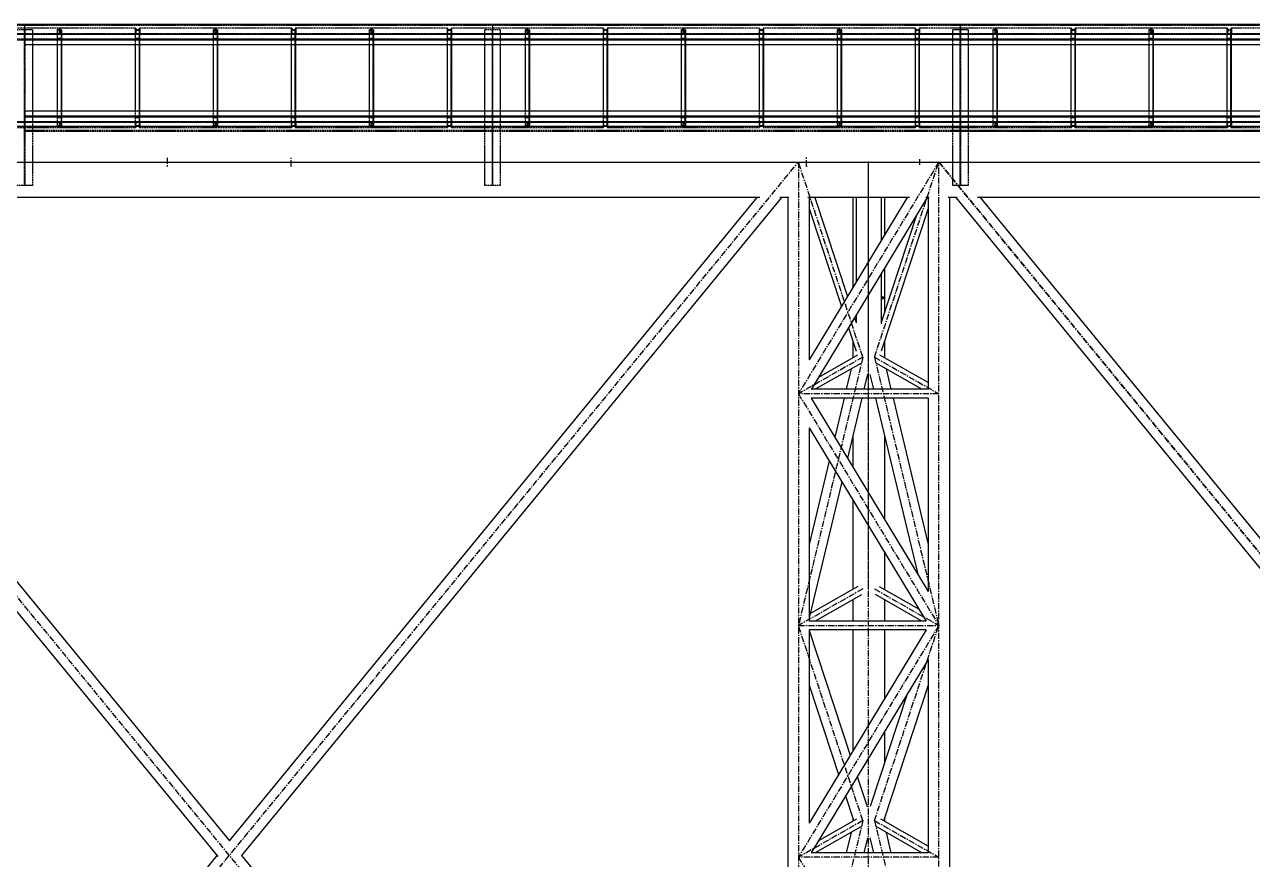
# Model space of a CAD drawing. Header units: millimetres. Extents: x 5143 to 30813, y 232 to 21408.
# Drawn here: x 15732 to 17307, y 5006 to 6077 of the extents above; entities that cross this region are included whole.
import ezdxf

# ---------------------------------------------------------------- set-up
doc = ezdxf.new("R2010")
doc.units = ezdxf.units.MM
doc.header["$LTSCALE"] = 0.25
for name, pattern in [('CENTER', [50.8, 31.75, -6.35, 6.35, -6.35]), ('XKITLINE00', [0]), ('XKITLINE02', [4, 2, -2]), ('XKITLINE03', [6, 3, -1, 1, -1])]:
    doc.linetypes.add(name, pattern=pattern)

msp = doc.modelspace()

# ---------------------------------------------------------------- linework, layer by layer
at = {"color": 7, "linetype": 'XKITLINE00'}
for p, q in [((15732.5, 6076.7), (15132.5, 6076.7)), ((15732.5, 6076.7), (15732.5, 6056.7)), ((15732.5, 6076.7), (15732.5, 6056.7)), ((16332.5, 6076.7), (15732.5, 6076.7)), ((16332.5, 6076.7), (16332.5, 6056.7)), ((16932.5, 6076.7), (16332.5, 6076.7)), ((16332.5, 6076.7), (16332.5, 6056.7)), ((16932.5, 6076.7), (16932.5, 6056.7)), ((16932.5, 6076.7), (16932.5, 6056.7)), ((17635, 6076.7), (16932.5, 6076.7)), ((15732.5, 6056.7), (15132.5, 6056.7)), ((15732.5, 6056.7), (15732.5, 6050.5)), ((16332.5, 6056.7), (15732.5, 6056.7)), ((16332.5, 6050.5), (15732.5, 6050.5)), ((15742.5, 6050.5), (15742.5, 5965.5)), ((15774.5, 6050.5), (15774.5, 5965.5)), ((15780, 6050.5), (15780, 5965.5)), ((15874.5, 6050.5), (15874.5, 5965.5)), ((15880, 6050.5), (15880, 5965.5)), ((15974.5, 6050.5), (15974.5, 5965.5)), ((15980, 6050.5), (15980, 5965.5)), ((16074.5, 6050.5), (16074.5, 5965.5)), ((16080, 6050.5), (16080, 5965.5)), ((16174.5, 6050.5), (16174.5, 5965.5)), ((16180, 6050.5), (16180, 5965.5)), ((16274.5, 6050.5), (16274.5, 5965.5)), ((16280, 6050.5), (16280, 5965.5)), ((16322.5, 6050.5), (16322.5, 5965.5)), ((16332.5, 6056.7), (16332.5, 6050.5)), ((16932.5, 6056.7), (16332.5, 6056.7)), ((16332.5, 6056.7), (16332.5, 6050.5)), ((16932.5, 6050.5), (16332.5, 6050.5)), ((16342.5, 6050.5), (16342.5, 5965.5)), ((16374.5, 6050.5), (16374.5, 5965.5)), ((16380, 6050.5), (16380, 5965.5)), ((16474.5, 6050.5), (16474.5, 5965.5)), ((16480, 6050.5), (16480, 5965.5)), ((16574.5, 6050.5), (16574.5, 5965.5)), ((16580, 6050.5), (16580, 5965.5)), ((16674.5, 6050.5), (16674.5, 5965.5)), ((16680, 6050.5), (16680, 5965.5)), ((16774.5, 6050.5), (16774.5, 5965.5)), ((16780, 6050.5), (16780, 5965.5)), ((16874.5, 6050.5), (16874.5, 5965.5)), ((16880, 6050.5), (16880, 5965.5)), ((16922.5, 6050.5), (16922.5, 5965.5)), ((16932.5, 6056.7), (16932.5, 6050.5)), ((16932.5, 6056.7), (16932.5, 6050.5)), ((17635, 6056.7), (16932.5, 6056.7)), ((17635, 6050.5), (16932.5, 6050.5)), ((16942.5, 6050.5), (16942.5, 5965.5)), ((16974.5, 6050.5), (16974.5, 5965.5)), ((16980, 6050.5), (16980, 5965.5)), ((17074.5, 6050.5), (17074.5, 5965.5)), ((17080, 6050.5), (17080, 5965.5)), ((17174.5, 6050.5), (17174.5, 5965.5)), ((17180, 6050.5), (17180, 5965.5)), ((17274.5, 6050.5), (17274.5, 5965.5)), ((17280, 6050.5), (17280, 5965.5)), ((16332.5, 5965.5), (15732.5, 5965.5)), ((15732.5, 5965.5), (15732.5, 5959.3)), ((16332.5, 5959.3), (15732.5, 5959.3)), ((15732.5, 5959.3), (15732.5, 5946)), ((16932.5, 5965.5), (16332.5, 5965.5)), ((16332.5, 5965.5), (16332.5, 5959.3)), ((16332.5, 5965.5), (16332.5, 5959.3)), ((16932.5, 5959.3), (16332.5, 5959.3)), ((16332.5, 5959.3), (16332.5, 5946)), ((16332.5, 5959.3), (16332.5, 5946)), ((16932.5, 5965.5), (16932.5, 5959.3)), ((17635, 5965.5), (16932.5, 5965.5)), ((16932.5, 5965.5), (16932.5, 5959.3)), ((16932.5, 5959.3), (16932.5, 5946)), ((17596.3, 5959.3), (16932.5, 5959.3)), ((16932.5, 5959.3), (16932.5, 5946))]:
    msp.add_line(p, q, dxfattribs=at)
at = {"color": 3, "linetype": 'XKITLINE02'}
for p, q in [((15732.5, 6075.8), (15132.5, 6075.8)), ((15732.5, 6075.3), (15132.5, 6075.3)), ((15776.7, 6064.8), (15674.3, 6064.8)), ((15777.2, 6064), (15674.3, 6064)), ((15777.2, 6072), (15679.6, 6072)), ((15742.5, 6070), (15722.5, 6070)), ((16332.5, 6075.8), (15732.5, 6075.8)), ((16332.5, 6075.3), (15732.5, 6075.3)), ((15732.8, 6070), (15732.8, 5870.3)), ((15742.5, 6070), (15742.5, 6050.5)), ((15771.4, 6064.8), (15771.4, 6064)), ((15774.5, 6070), (15774.5, 6069.3)), ((15780, 6070), (15774.5, 6070)), ((15774.5, 6070), (15774.5, 5946)), ((15774.5, 6070), (15774.5, 6050.5)), ((15780, 6070), (15774.5, 6070)), ((15779.3, 6068.9), (15774.5, 6069.3)), ((15776.7, 6072), (15776.7, 6064.8)), ((15875.1, 6072), (15777.2, 6072)), ((15777.2, 6072), (15777.2, 6064)), ((15777.2, 6072), (15777.2, 6064)), ((15880.3, 6064), (15777.2, 6064)), ((15780, 6064), (15777.2, 6064)), ((15777.8, 6072), (15777.8, 6064.8)), ((15880.3, 6064.8), (15777.8, 6064.8)), ((15779.3, 6070), (15779.3, 5946)), ((15779.3, 6068.9), (15779.3, 6059)), ((15780, 6070), (15780, 6058)), ((15780, 6070), (15780, 5946)), ((15780, 6070), (15780, 6050.5)), ((15783, 6064.8), (15783, 6064)), ((15976.7, 6064.8), (15874.3, 6064.8)), ((15874.3, 6064.8), (15874.3, 6064)), ((15977.2, 6064), (15874.3, 6064)), ((15874.5, 6072), (15874.5, 6064)), ((15874.5, 6070), (15874.5, 6069.3)), ((15880, 6070), (15874.5, 6070)), ((15874.5, 6070), (15874.5, 5946)), ((15874.5, 6070), (15874.5, 6050.5)), ((15880, 6070), (15874.5, 6070)), ((15879.3, 6068.9), (15874.5, 6069.3)), ((15875.1, 6072), (15875.1, 6064.8)), ((15879.3, 6070), (15879.3, 5946)), ((15879.3, 6068.9), (15879.3, 6059)), ((15977.2, 6072), (15879.6, 6072)), ((15879.6, 6072), (15879.6, 6064.8)), ((15880, 6070), (15880, 6058)), ((15880, 6070), (15880, 5946)), ((15880, 6070), (15880, 6050.5)), ((15880.2, 6072), (15880.2, 6064)), ((15880.3, 6064.8), (15880.3, 6064)), ((15971.4, 6064.8), (15971.4, 6064)), ((15974.5, 6070), (15974.5, 6069.3)), ((15980, 6070), (15974.5, 6070)), ((15974.5, 6070), (15974.5, 5946)), ((15974.5, 6070), (15974.5, 6050.5)), ((15980, 6070), (15974.5, 6070)), ((15979.3, 6068.9), (15974.5, 6069.3)), ((15976.7, 6072), (15976.7, 6064.8)), ((16075.1, 6072), (15977.2, 6072)), ((15977.2, 6072), (15977.2, 6064)), ((15977.2, 6072), (15977.2, 6064)), ((16080.3, 6064), (15977.2, 6064)), ((15980, 6064), (15977.2, 6064)), ((15977.8, 6072), (15977.8, 6064.8)), ((16080.3, 6064.8), (15977.8, 6064.8)), ((15979.3, 6070), (15979.3, 5946)), ((15979.3, 6068.9), (15979.3, 6059)), ((15980, 6070), (15980, 6058)), ((15980, 6070), (15980, 5946)), ((15980, 6070), (15980, 6050.5)), ((15983, 6064.8), (15983, 6064)), ((16176.7, 6064.8), (16074.3, 6064.8)), ((16074.3, 6064.8), (16074.3, 6064)), ((16177.2, 6064), (16074.3, 6064)), ((16074.5, 6072), (16074.5, 6064)), ((16074.5, 6070), (16074.5, 5946)), ((16074.5, 6070), (16074.5, 6050.5)), ((16080, 6070), (16074.5, 6070)), ((16074.5, 6070), (16074.5, 6069.3)), ((16080, 6070), (16074.5, 6070)), ((16079.3, 6068.9), (16074.5, 6069.3)), ((16075.1, 6072), (16075.1, 6064.8)), ((16079.3, 6070), (16079.3, 5946)), ((16079.3, 6068.9), (16079.3, 6059)), ((16177.2, 6072), (16079.6, 6072)), ((16079.6, 6072), (16079.6, 6064.8)), ((16080, 6070), (16080, 5946)), ((16080, 6070), (16080, 6050.5)), ((16080, 6070), (16080, 6058)), ((16080.2, 6072), (16080.2, 6064)), ((16080.3, 6064.8), (16080.3, 6064)), ((16171.4, 6064.8), (16171.4, 6064)), ((16174.5, 6070), (16174.5, 5946)), ((16174.5, 6070), (16174.5, 6050.5)), ((16180, 6070), (16174.5, 6070)), ((16174.5, 6070), (16174.5, 6069.3)), ((16180, 6070), (16174.5, 6070)), ((16179.3, 6068.9), (16174.5, 6069.3)), ((16176.7, 6072), (16176.7, 6064.8)), ((16177.2, 6072), (16177.2, 6064)), ((16275.1, 6072), (16177.2, 6072)), ((16177.2, 6072), (16177.2, 6064)), ((16280.3, 6064), (16177.2, 6064)), ((16180, 6064), (16177.2, 6064)), ((16177.8, 6072), (16177.8, 6064.8)), ((16280.3, 6064.8), (16177.8, 6064.8)), ((16179.3, 6070), (16179.3, 5946)), ((16179.3, 6068.9), (16179.3, 6059)), ((16180, 6070), (16180, 5946)), ((16180, 6070), (16180, 6050.5)), ((16180, 6070), (16180, 6058)), ((16183, 6064.8), (16183, 6064)), ((16332.5, 6064.8), (16274.3, 6064.8)), ((16274.3, 6064.8), (16274.3, 6064)), ((16377.2, 6064), (16274.3, 6064)), ((16274.5, 6072), (16274.5, 6064)), ((16274.5, 6070), (16274.5, 5946)), ((16274.5, 6070), (16274.5, 6050.5)), ((16280, 6070), (16274.5, 6070)), ((16274.5, 6070), (16274.5, 6069.3)), ((16280, 6070), (16274.5, 6070)), ((16279.3, 6068.9), (16274.5, 6069.3)), ((16275.1, 6072), (16275.1, 6064.8)), ((16376.7, 6064.8), (16275.1, 6064.8)), ((16279.3, 6070), (16279.3, 5946)), ((16279.3, 6068.9), (16279.3, 6059)), ((16332.5, 6072), (16279.6, 6072)), ((16279.6, 6072), (16279.6, 6064.8)), ((16280, 6070), (16280, 5946)), ((16280, 6070), (16280, 6050.5)), ((16280, 6070), (16280, 6058)), ((16280.2, 6072), (16280.2, 6064)), ((16332.5, 6064), (16280.2, 6064)), ((16280.3, 6064.8), (16280.3, 6064)), ((16342.5, 6070), (16322.5, 6070)), ((16322.5, 6070), (16322.5, 6050.5)), ((16332.2, 6070), (16332.2, 5870.3)), ((16932.5, 6075.8), (16332.5, 6075.8)), ((16932.5, 6075.3), (16332.5, 6075.3)), ((16377.2, 6072), (16332.5, 6072)), ((16332.8, 6070), (16332.8, 5870.3)), ((16342.5, 6070), (16342.5, 6050.5)), ((16371.4, 6064.8), (16371.4, 6064)), ((16374.5, 6070), (16374.5, 5946)), ((16374.5, 6070), (16374.5, 6050.5)), ((16380, 6070), (16374.5, 6070)), ((16374.5, 6070), (16374.5, 6069.3)), ((16380, 6070), (16374.5, 6070)), ((16379.3, 6068.9), (16374.5, 6069.3)), ((16376.7, 6072), (16376.7, 6064.8)), ((16475.1, 6072), (16377.2, 6072)), ((16377.2, 6072), (16377.2, 6064)), ((16377.2, 6072), (16377.2, 6064)), ((16480.3, 6064), (16377.2, 6064)), ((16380, 6064), (16377.2, 6064)), ((16377.8, 6072), (16377.8, 6064.8)), ((16480.3, 6064.8), (16377.8, 6064.8)), ((16379.3, 6070), (16379.3, 5946)), ((16379.3, 6068.9), (16379.3, 6059)), ((16380, 6070), (16380, 5946)), ((16380, 6070), (16380, 6050.5)), ((16380, 6070), (16380, 6058)), ((16383, 6064.8), (16383, 6064)), ((16576.7, 6064.8), (16474.3, 6064.8)), ((16474.3, 6064.8), (16474.3, 6064)), ((16577.2, 6064), (16474.3, 6064)), ((16474.5, 6072), (16474.5, 6064)), ((16474.5, 6070), (16474.5, 6069.3)), ((16480, 6070), (16474.5, 6070)), ((16474.5, 6070), (16474.5, 5946)), ((16474.5, 6070), (16474.5, 6050.5)), ((16480, 6070), (16474.5, 6070)), ((16479.3, 6068.9), (16474.5, 6069.3)), ((16475.1, 6072), (16475.1, 6064.8)), ((16479.3, 6070), (16479.3, 5946)), ((16479.3, 6068.9), (16479.3, 6059)), ((16577.2, 6072), (16479.6, 6072)), ((16479.6, 6072), (16479.6, 6064.8)), ((16480, 6070), (16480, 6058)), ((16480, 6070), (16480, 5946)), ((16480, 6070), (16480, 6050.5)), ((16480.2, 6072), (16480.2, 6064)), ((16480.3, 6064.8), (16480.3, 6064)), ((16571.4, 6064.8), (16571.4, 6064)), ((16574.5, 6070), (16574.5, 6069.3)), ((16580, 6070), (16574.5, 6070)), ((16574.5, 6070), (16574.5, 5946)), ((16574.5, 6070), (16574.5, 6050.5)), ((16580, 6070), (16574.5, 6070)), ((16579.3, 6068.9), (16574.5, 6069.3)), ((16576.7, 6072), (16576.7, 6064.8)), ((16577.2, 6072), (16577.2, 6064)), ((16675.1, 6072), (16577.2, 6072)), ((16577.2, 6072), (16577.2, 6064)), ((16680.3, 6064), (16577.2, 6064)), ((16580, 6064), (16577.2, 6064)), ((16577.8, 6072), (16577.8, 6064.8)), ((16680.3, 6064.8), (16577.8, 6064.8)), ((16579.3, 6070), (16579.3, 5946)), ((16579.3, 6068.9), (16579.3, 6059)), ((16580, 6070), (16580, 6058)), ((16580, 6070), (16580, 5946)), ((16580, 6070), (16580, 6050.5)), ((16583, 6064.8), (16583, 6064)), ((16776.7, 6064.8), (16674.3, 6064.8)), ((16674.3, 6064.8), (16674.3, 6064)), ((16777.2, 6064), (16674.3, 6064)), ((16674.5, 6072), (16674.5, 6064)), ((16674.5, 6070), (16674.5, 6069.3)), ((16680, 6070), (16674.5, 6070)), ((16674.5, 6070), (16674.5, 5946)), ((16674.5, 6070), (16674.5, 6050.5)), ((16680, 6070), (16674.5, 6070)), ((16679.3, 6068.9), (16674.5, 6069.3)), ((16675.1, 6072), (16675.1, 6064.8)), ((16679.3, 6070), (16679.3, 5946)), ((16679.3, 6068.9), (16679.3, 6059)), ((16777.2, 6072), (16679.6, 6072)), ((16679.6, 6072), (16679.6, 6064.8)), ((16680, 6070), (16680, 6058)), ((16680, 6070), (16680, 5946)), ((16680, 6070), (16680, 6050.5)), ((16680.2, 6072), (16680.2, 6064)), ((16680.3, 6064.8), (16680.3, 6064)), ((16771.4, 6064.8), (16771.4, 6064)), ((16774.5, 6070), (16774.5, 6069.3)), ((16780, 6070), (16774.5, 6070)), ((16774.5, 6070), (16774.5, 5946)), ((16774.5, 6070), (16774.5, 6050.5)), ((16780, 6070), (16774.5, 6070)), ((16779.3, 6068.9), (16774.5, 6069.3)), ((16776.7, 6072), (16776.7, 6064.8)), ((16777.2, 6072), (16777.2, 6064)), ((16875.1, 6072), (16777.2, 6072)), ((16777.2, 6072), (16777.2, 6064)), ((16880.3, 6064), (16777.2, 6064)), ((16780, 6064), (16777.2, 6064)), ((16777.8, 6072), (16777.8, 6064.8)), ((16880.3, 6064.8), (16777.8, 6064.8)), ((16779.3, 6070), (16779.3, 5946)), ((16779.3, 6068.9), (16779.3, 6059)), ((16780, 6070), (16780, 6058)), ((16780, 6070), (16780, 5946)), ((16780, 6070), (16780, 6050.5)), ((16783, 6064.8), (16783, 6064)), ((16976.7, 6064.8), (16874.3, 6064.8)), ((16932.5, 6064.8), (16874.3, 6064.8)), ((16874.3, 6064.8), (16874.3, 6064)), ((16977.2, 6064), (16874.3, 6064)), ((16874.5, 6072), (16874.5, 6064)), ((16874.5, 6070), (16874.5, 6069.3)), ((16880, 6070), (16874.5, 6070)), ((16874.5, 6070), (16874.5, 5946)), ((16874.5, 6070), (16874.5, 6050.5)), ((16880, 6070), (16874.5, 6070)), ((16879.3, 6068.9), (16874.5, 6069.3)), ((16875.1, 6072), (16875.1, 6064.8)), ((16879.3, 6070), (16879.3, 5946)), ((16879.3, 6068.9), (16879.3, 6059)), ((16932.5, 6072), (16879.6, 6072)), ((16879.6, 6072), (16879.6, 6064.8)), ((16880, 6070), (16880, 6058)), ((16880, 6070), (16880, 5946)), ((16880, 6070), (16880, 6050.5)), ((16880.2, 6072), (16880.2, 6064)), ((16932.5, 6064), (16880.2, 6064)), ((16880.3, 6064.8), (16880.3, 6064)), ((16942.5, 6070), (16922.5, 6070)), ((16922.5, 6070), (16922.5, 6050.5)), ((16932.2, 6070), (16932.2, 5870.3)), ((17635, 6075.8), (16932.5, 6075.8)), ((17635, 6075.3), (16932.5, 6075.3)), ((16977.2, 6072), (16932.5, 6072)), ((16932.8, 6070), (16932.8, 5870.3)), ((16942.5, 6070), (16942.5, 6050.5)), ((16971.4, 6064.8), (16971.4, 6064)), ((16974.5, 6070), (16974.5, 5946)), ((16974.5, 6070), (16974.5, 6050.5)), ((16980, 6070), (16974.5, 6070)), ((16974.5, 6070), (16974.5, 6069.3)), ((16980, 6070), (16974.5, 6070)), ((16979.3, 6068.9), (16974.5, 6069.3)), ((16976.7, 6072), (16976.7, 6064.8)), ((16977.2, 6072), (16977.2, 6064)), ((17075.1, 6072), (16977.2, 6072)), ((16977.2, 6072), (16977.2, 6064)), ((17080.3, 6064), (16977.2, 6064)), ((16980, 6064), (16977.2, 6064)), ((16977.8, 6072), (16977.8, 6064.8)), ((17080.3, 6064.8), (16977.8, 6064.8)), ((16979.3, 6070), (16979.3, 5946)), ((16979.3, 6068.9), (16979.3, 6059)), ((16980, 6070), (16980, 5946)), ((16980, 6070), (16980, 6050.5)), ((16980, 6070), (16980, 6058)), ((16983, 6064.8), (16983, 6064)), ((17176.7, 6064.8), (17074.3, 6064.8)), ((17074.3, 6064.8), (17074.3, 6064)), ((17177.2, 6064), (17074.3, 6064)), ((17074.5, 6072), (17074.5, 6064)), ((17074.5, 6070), (17074.5, 5946)), ((17074.5, 6070), (17074.5, 6050.5)), ((17080, 6070), (17074.5, 6070)), ((17074.5, 6070), (17074.5, 6069.3)), ((17080, 6070), (17074.5, 6070)), ((17079.3, 6068.9), (17074.5, 6069.3)), ((17075.1, 6072), (17075.1, 6064.8)), ((17079.3, 6070), (17079.3, 5946)), ((17079.3, 6068.9), (17079.3, 6059)), ((17177.2, 6072), (17079.6, 6072)), ((17079.6, 6072), (17079.6, 6064.8)), ((17080, 6070), (17080, 5946)), ((17080, 6070), (17080, 6050.5)), ((17080, 6070), (17080, 6058)), ((17080.2, 6072), (17080.2, 6064)), ((17080.3, 6064.8), (17080.3, 6064)), ((17171.4, 6064.8), (17171.4, 6064)), ((17174.5, 6070), (17174.5, 5946)), ((17174.5, 6070), (17174.5, 6050.5)), ((17180, 6070), (17174.5, 6070)), ((17174.5, 6070), (17174.5, 6069.3)), ((17180, 6070), (17174.5, 6070)), ((17179.3, 6068.9), (17174.5, 6069.3)), ((17176.7, 6072), (17176.7, 6064.8)), ((17177.2, 6072), (17177.2, 6064)), ((17275.1, 6072), (17177.2, 6072)), ((17177.2, 6072), (17177.2, 6064)), ((17280.3, 6064), (17177.2, 6064)), ((17180, 6064), (17177.2, 6064)), ((17177.8, 6072), (17177.8, 6064.8)), ((17280.3, 6064.8), (17177.8, 6064.8)), ((17179.3, 6070), (17179.3, 5946)), ((17179.3, 6068.9), (17179.3, 6059)), ((17180, 6070), (17180, 5946)), ((17180, 6070), (17180, 6050.5)), ((17180, 6070), (17180, 6058)), ((17183, 6064.8), (17183, 6064)), ((17376.7, 6064.8), (17274.3, 6064.8)), ((17274.3, 6064.8), (17274.3, 6064)), ((17377.2, 6064), (17274.3, 6064)), ((17274.5, 6072), (17274.5, 6064)), ((17274.5, 6070), (17274.5, 5946)), ((17274.5, 6070), (17274.5, 6050.5)), ((17280, 6070), (17274.5, 6070)), ((17274.5, 6070), (17274.5, 6069.3)), ((17280, 6070), (17274.5, 6070)), ((17274.5, 6069.3), (17279.3, 6068.9)), ((17275.1, 6072), (17275.1, 6064.8)), ((17279.3, 6070), (17279.3, 5946)), ((17279.3, 6068.9), (17279.3, 6059)), ((17377.2, 6072), (17279.6, 6072)), ((17279.6, 6072), (17279.6, 6064.8)), ((17280, 6070), (17280, 5946)), ((17280, 6070), (17280, 6050.5)), ((17280, 6070), (17280, 6058)), ((17280.2, 6072), (17280.2, 6064)), ((17280.3, 6064.8), (17280.3, 6064)), ((15732.5, 6058.1), (15132.5, 6058.1)), ((15732.5, 6057.5), (15132.5, 6057.5)), ((16332.5, 6058.1), (15732.5, 6058.1)), ((15732.5, 6058), (15732.5, 6056.7)), ((16332.5, 6058), (15732.5, 6058)), ((16332.5, 6057.5), (15732.5, 6057.5)), ((16332.5, 6057.1), (15732.5, 6057.1)), ((15779.3, 6059), (15774.5, 6058.7)), ((15774.5, 6058.7), (15774.5, 6058)), ((15780, 6058), (15774.5, 6058)), ((15879.3, 6059), (15874.5, 6058.7)), ((15874.5, 6058.7), (15874.5, 6058)), ((15880, 6058), (15874.5, 6058)), ((15979.3, 6059), (15974.5, 6058.7)), ((15974.5, 6058.7), (15974.5, 6058)), ((15980, 6058), (15974.5, 6058)), ((16079.3, 6059), (16074.5, 6058.7)), ((16074.5, 6058.7), (16074.5, 6058)), ((16080, 6058), (16074.5, 6058)), ((16179.3, 6059), (16174.5, 6058.7)), ((16174.5, 6058.7), (16174.5, 6058)), ((16180, 6058), (16174.5, 6058)), ((16279.3, 6059), (16274.5, 6058.7)), ((16274.5, 6058.7), (16274.5, 6058)), ((16280, 6058), (16274.5, 6058)), ((16932.5, 6058.1), (16332.5, 6058.1)), ((16332.5, 6058), (16332.5, 6056.7)), ((16932.5, 6058), (16332.5, 6058)), ((16332.5, 6058), (16332.5, 6056.7)), ((16932.5, 6057.5), (16332.5, 6057.5)), ((16932.5, 6057.1), (16332.5, 6057.1)), ((16379.3, 6059), (16374.5, 6058.7)), ((16374.5, 6058.7), (16374.5, 6058)), ((16380, 6058), (16374.5, 6058)), ((16479.3, 6059), (16474.5, 6058.7)), ((16474.5, 6058.7), (16474.5, 6058)), ((16480, 6058), (16474.5, 6058)), ((16579.3, 6059), (16574.5, 6058.7)), ((16574.5, 6058.7), (16574.5, 6058)), ((16580, 6058), (16574.5, 6058)), ((16679.3, 6059), (16674.5, 6058.7)), ((16674.5, 6058.7), (16674.5, 6058)), ((16680, 6058), (16674.5, 6058)), ((16779.3, 6059), (16774.5, 6058.7)), ((16774.5, 6058.7), (16774.5, 6058)), ((16780, 6058), (16774.5, 6058)), ((16879.3, 6059), (16874.5, 6058.7)), ((16874.5, 6058.7), (16874.5, 6058)), ((16880, 6058), (16874.5, 6058)), ((17635, 6058.1), (16932.5, 6058.1)), ((16932.5, 6058), (16932.5, 6056.7)), ((16932.5, 6058), (16932.5, 6056.7)), ((17635, 6058), (16932.5, 6058)), ((17635, 6057.5), (16932.5, 6057.5)), ((17635, 6057.1), (16932.5, 6057.1)), ((16979.3, 6059), (16974.5, 6058.7)), ((16974.5, 6058.7), (16974.5, 6058)), ((16980, 6058), (16974.5, 6058)), ((17079.3, 6059), (17074.5, 6058.7)), ((17074.5, 6058.7), (17074.5, 6058)), ((17080, 6058), (17074.5, 6058)), ((17179.3, 6059), (17174.5, 6058.7)), ((17174.5, 6058.7), (17174.5, 6058)), ((17180, 6058), (17174.5, 6058)), ((17279.3, 6059), (17274.5, 6058.7)), ((17274.5, 6058.7), (17274.5, 6058)), ((17280, 6058), (17274.5, 6058)), ((15732.5, 5959.3), (15732.5, 5958)), ((16332.5, 5958.8), (15732.5, 5958.8)), ((16332.5, 5958.4), (15732.5, 5958.4)), ((16332.5, 5958), (15732.5, 5958)), ((16332.5, 5957.9), (15732.5, 5957.9)), ((15742.5, 5965.5), (15742.5, 5870.3)), ((15774.5, 5958), (15774.5, 5957.3)), ((15780, 5958), (15774.5, 5958)), ((15779.3, 5956.9), (15774.5, 5957.3)), ((15779.3, 5956.9), (15779.3, 5947)), ((15780, 5958), (15780, 5946)), ((15874.5, 5958), (15874.5, 5957.3)), ((15880, 5958), (15874.5, 5958)), ((15879.3, 5956.9), (15874.5, 5957.3)), ((15879.3, 5956.9), (15879.3, 5947)), ((15880, 5958), (15880, 5946)), ((15974.5, 5958), (15974.5, 5957.3)), ((15980, 5958), (15974.5, 5958)), ((15979.3, 5956.9), (15974.5, 5957.3)), ((15979.3, 5956.9), (15979.3, 5947)), ((15980, 5958), (15980, 5946)), ((16074.5, 5958), (16074.5, 5957.3)), ((16080, 5958), (16074.5, 5958)), ((16079.3, 5956.9), (16074.5, 5957.3)), ((16079.3, 5956.9), (16079.3, 5947)), ((16080, 5958), (16080, 5946)), ((16174.5, 5958), (16174.5, 5957.3)), ((16180, 5958), (16174.5, 5958)), ((16179.3, 5956.9), (16174.5, 5957.3)), ((16179.3, 5956.9), (16179.3, 5947)), ((16180, 5958), (16180, 5946)), ((16274.5, 5958), (16274.5, 5957.3)), ((16280, 5958), (16274.5, 5958)), ((16279.3, 5956.9), (16274.5, 5957.3)), ((16279.3, 5956.9), (16279.3, 5947)), ((16280, 5958), (16280, 5946)), ((16322.5, 5965.5), (16322.5, 5870.3)), ((16332.5, 5959.3), (16332.5, 5958)), ((16332.5, 5959.3), (16332.5, 5958)), ((16932.5, 5958.8), (16332.5, 5958.8)), ((16932.5, 5958.4), (16332.5, 5958.4)), ((16932.5, 5958), (16332.5, 5958)), ((16932.5, 5957.9), (16332.5, 5957.9)), ((16342.5, 5965.5), (16342.5, 5870.3)), ((16374.5, 5958), (16374.5, 5957.3)), ((16380, 5958), (16374.5, 5958)), ((16379.3, 5956.9), (16374.5, 5957.3)), ((16379.3, 5956.9), (16379.3, 5947)), ((16380, 5958), (16380, 5946)), ((16474.5, 5958), (16474.5, 5957.3)), ((16480, 5958), (16474.5, 5958)), ((16479.3, 5956.9), (16474.5, 5957.3)), ((16479.3, 5956.9), (16479.3, 5947)), ((16480, 5958), (16480, 5946)), ((16574.5, 5958), (16574.5, 5957.3)), ((16580, 5958), (16574.5, 5958)), ((16579.3, 5956.9), (16574.5, 5957.3)), ((16579.3, 5956.9), (16579.3, 5947)), ((16580, 5958), (16580, 5946)), ((16674.5, 5958), (16674.5, 5957.3)), ((16680, 5958), (16674.5, 5958)), ((16679.3, 5956.9), (16674.5, 5957.3)), ((16679.3, 5956.9), (16679.3, 5947)), ((16680, 5958), (16680, 5946)), ((16774.5, 5958), (16774.5, 5957.3)), ((16780, 5958), (16774.5, 5958)), ((16779.3, 5956.9), (16774.5, 5957.3)), ((16779.3, 5956.9), (16779.3, 5947)), ((16780, 5958), (16780, 5946)), ((16874.5, 5958), (16874.5, 5957.3)), ((16880, 5958), (16874.5, 5958)), ((16879.3, 5956.9), (16874.5, 5957.3)), ((16879.3, 5956.9), (16879.3, 5947)), ((16880, 5958), (16880, 5946)), ((16922.5, 5965.5), (16922.5, 5870.3)), ((16932.5, 5959.3), (16932.5, 5958)), ((16932.5, 5959.3), (16932.5, 5958)), ((17635, 5958.8), (16932.5, 5958.8)), ((17595.5, 5958.4), (16932.5, 5958.4)), ((17596.3, 5958), (16932.5, 5958)), ((17594.9, 5957.9), (16932.5, 5957.9)), ((16942.5, 5965.5), (16942.5, 5870.3)), ((16974.5, 5958), (16974.5, 5957.3)), ((16980, 5958), (16974.5, 5958)), ((16979.3, 5956.9), (16974.5, 5957.3)), ((16979.3, 5956.9), (16979.3, 5947)), ((16980, 5958), (16980, 5946)), ((17074.5, 5958), (17074.5, 5957.3)), ((17080, 5958), (17074.5, 5958)), ((17079.3, 5956.9), (17074.5, 5957.3)), ((17079.3, 5956.9), (17079.3, 5947)), ((17080, 5958), (17080, 5946)), ((17174.5, 5958), (17174.5, 5957.3)), ((17180, 5958), (17174.5, 5958)), ((17179.3, 5956.9), (17174.5, 5957.3)), ((17179.3, 5956.9), (17179.3, 5947)), ((17180, 5958), (17180, 5946)), ((17274.5, 5958), (17274.5, 5957.3)), ((17280, 5958), (17274.5, 5958)), ((17274.5, 5957.3), (17279.3, 5956.9)), ((17279.3, 5956.9), (17279.3, 5947)), ((17280, 5958), (17280, 5946)), ((15777.2, 5952), (15674.3, 5952)), ((15776.7, 5951.2), (15674.3, 5951.2)), ((15777.2, 5944), (15679.6, 5944)), ((15732.5, 5946), (15732.5, 5939.3)), ((16332.5, 5940.7), (15732.5, 5940.7)), ((16332.5, 5940.1), (15732.5, 5940.1)), ((16332.5, 5939.3), (15732.5, 5939.3)), ((15771.4, 5952), (15771.4, 5951.2)), ((15779.3, 5947), (15774.5, 5946.7)), ((15774.5, 5946.7), (15774.5, 5946)), ((15780, 5946), (15774.5, 5946)), ((15780, 5946), (15774.5, 5946)), ((15776.7, 5951.2), (15776.7, 5944)), ((15880.3, 5952), (15777.2, 5952)), ((15777.2, 5952), (15777.2, 5944)), ((15777.2, 5952), (15777.2, 5944)), ((15875.1, 5944), (15777.2, 5944)), ((15880.3, 5951.2), (15777.8, 5951.2)), ((15777.8, 5951.2), (15777.8, 5944)), ((15783, 5952), (15783, 5951.2)), ((15977.2, 5952), (15874.3, 5952)), ((15874.3, 5952), (15874.3, 5951.2)), ((15976.7, 5951.2), (15874.3, 5951.2)), ((15874.5, 5952), (15874.5, 5944)), ((15879.3, 5947), (15874.5, 5946.7)), ((15874.5, 5946.7), (15874.5, 5946)), ((15880, 5946), (15874.5, 5946)), ((15880, 5946), (15874.5, 5946)), ((15875.1, 5951.2), (15875.1, 5944)), ((15879.6, 5951.2), (15879.6, 5944)), ((15977.2, 5944), (15879.6, 5944)), ((15880.2, 5952), (15880.2, 5944)), ((15880.3, 5952), (15880.3, 5951.2)), ((15971.4, 5952), (15971.4, 5951.2)), ((15979.3, 5947), (15974.5, 5946.7)), ((15974.5, 5946.7), (15974.5, 5946)), ((15980, 5946), (15974.5, 5946)), ((15980, 5946), (15974.5, 5946)), ((15976.7, 5951.2), (15976.7, 5944)), ((16080.3, 5952), (15977.2, 5952)), ((15977.2, 5952), (15977.2, 5944)), ((15977.2, 5952), (15977.2, 5944)), ((16075.1, 5944), (15977.2, 5944)), ((16080.3, 5951.2), (15977.8, 5951.2)), ((15977.8, 5951.2), (15977.8, 5944)), ((15983, 5952), (15983, 5951.2)), ((16177.2, 5952), (16074.3, 5952)), ((16074.3, 5952), (16074.3, 5951.2)), ((16176.7, 5951.2), (16074.3, 5951.2)), ((16074.5, 5952), (16074.5, 5944)), ((16079.3, 5947), (16074.5, 5946.7)), ((16074.5, 5946.7), (16074.5, 5946)), ((16080, 5946), (16074.5, 5946)), ((16080, 5946), (16074.5, 5946)), ((16075.1, 5951.2), (16075.1, 5944)), ((16079.6, 5951.2), (16079.6, 5944)), ((16177.2, 5944), (16079.6, 5944)), ((16080.2, 5952), (16080.2, 5944)), ((16080.3, 5952), (16080.3, 5951.2)), ((16171.4, 5952), (16171.4, 5951.2)), ((16179.3, 5947), (16174.5, 5946.7)), ((16174.5, 5946.7), (16174.5, 5946)), ((16180, 5946), (16174.5, 5946)), ((16180, 5946), (16174.5, 5946)), ((16176.7, 5951.2), (16176.7, 5944)), ((16177.2, 5952), (16177.2, 5944)), ((16280.3, 5952), (16177.2, 5952)), ((16177.2, 5952), (16177.2, 5944)), ((16275.1, 5944), (16177.2, 5944)), ((16280.3, 5951.2), (16177.8, 5951.2)), ((16177.8, 5951.2), (16177.8, 5944)), ((16183, 5952), (16183, 5951.2)), ((16377.2, 5952), (16274.3, 5952)), ((16274.3, 5952), (16274.3, 5951.2)), ((16376.7, 5951.2), (16274.3, 5951.2)), ((16274.5, 5952), (16274.5, 5944)), ((16279.3, 5947), (16274.5, 5946.7)), ((16274.5, 5946.7), (16274.5, 5946)), ((16280, 5946), (16274.5, 5946)), ((16280, 5946), (16274.5, 5946)), ((16275.1, 5951.2), (16275.1, 5944)), ((16279.6, 5951.2), (16279.6, 5944)), ((16377.2, 5944), (16279.6, 5944)), ((16280.2, 5952), (16280.2, 5944)), ((16280.3, 5952), (16280.3, 5951.2)), ((16332.5, 5946), (16332.5, 5939.3)), ((16332.5, 5946), (16332.5, 5939.3)), ((16932.5, 5940.7), (16332.5, 5940.7)), ((16932.5, 5940.1), (16332.5, 5940.1)), ((16932.5, 5939.3), (16332.5, 5939.3)), ((16371.4, 5952), (16371.4, 5951.2)), ((16379.3, 5947), (16374.5, 5946.7)), ((16374.5, 5946.7), (16374.5, 5946)), ((16380, 5946), (16374.5, 5946)), ((16380, 5946), (16374.5, 5946)), ((16376.7, 5951.2), (16376.7, 5944)), ((16377.2, 5952), (16377.2, 5944)), ((16480.3, 5952), (16377.2, 5952)), ((16377.2, 5952), (16377.2, 5944)), ((16475.1, 5944), (16377.2, 5944)), ((16480.3, 5951.2), (16377.8, 5951.2)), ((16377.8, 5951.2), (16377.8, 5944)), ((16383, 5952), (16383, 5951.2)), ((16577.2, 5952), (16474.3, 5952)), ((16474.3, 5952), (16474.3, 5951.2)), ((16576.7, 5951.2), (16474.3, 5951.2)), ((16474.5, 5952), (16474.5, 5944)), ((16479.3, 5947), (16474.5, 5946.7)), ((16474.5, 5946.7), (16474.5, 5946)), ((16480, 5946), (16474.5, 5946)), ((16480, 5946), (16474.5, 5946)), ((16475.1, 5951.2), (16475.1, 5944)), ((16479.6, 5951.2), (16479.6, 5944)), ((16577.2, 5944), (16479.6, 5944)), ((16480.2, 5952), (16480.2, 5944)), ((16480.3, 5952), (16480.3, 5951.2)), ((16571.4, 5952), (16571.4, 5951.2)), ((16579.3, 5947), (16574.5, 5946.7)), ((16574.5, 5946.7), (16574.5, 5946)), ((16580, 5946), (16574.5, 5946)), ((16580, 5946), (16574.5, 5946)), ((16576.7, 5951.2), (16576.7, 5944)), ((16577.2, 5952), (16577.2, 5944)), ((16680.3, 5952), (16577.2, 5952)), ((16577.2, 5952), (16577.2, 5944)), ((16675.1, 5944), (16577.2, 5944)), ((16680.3, 5951.2), (16577.8, 5951.2)), ((16577.8, 5951.2), (16577.8, 5944)), ((16583, 5952), (16583, 5951.2)), ((16777.2, 5952), (16674.3, 5952)), ((16674.3, 5952), (16674.3, 5951.2)), ((16776.7, 5951.2), (16674.3, 5951.2)), ((16674.5, 5952), (16674.5, 5944)), ((16679.3, 5947), (16674.5, 5946.7)), ((16674.5, 5946.7), (16674.5, 5946)), ((16680, 5946), (16674.5, 5946)), ((16680, 5946), (16674.5, 5946)), ((16675.1, 5951.2), (16675.1, 5944)), ((16679.6, 5951.2), (16679.6, 5944)), ((16777.2, 5944), (16679.6, 5944)), ((16680.2, 5952), (16680.2, 5944)), ((16680.3, 5952), (16680.3, 5951.2)), ((16771.4, 5952), (16771.4, 5951.2)), ((16779.3, 5947), (16774.5, 5946.7)), ((16774.5, 5946.7), (16774.5, 5946)), ((16780, 5946), (16774.5, 5946)), ((16780, 5946), (16774.5, 5946)), ((16776.7, 5951.2), (16776.7, 5944)), ((16777.2, 5952), (16777.2, 5944)), ((16880.3, 5952), (16777.2, 5952)), ((16777.2, 5952), (16777.2, 5944)), ((16875.1, 5944), (16777.2, 5944)), ((16880.3, 5951.2), (16777.8, 5951.2)), ((16777.8, 5951.2), (16777.8, 5944)), ((16783, 5952), (16783, 5951.2)), ((16977.2, 5952), (16874.3, 5952)), ((16874.3, 5952), (16874.3, 5951.2)), ((16976.7, 5951.2), (16874.3, 5951.2)), ((16874.5, 5952), (16874.5, 5944)), ((16879.3, 5947), (16874.5, 5946.7)), ((16874.5, 5946.7), (16874.5, 5946)), ((16880, 5946), (16874.5, 5946)), ((16880, 5946), (16874.5, 5946)), ((16875.1, 5951.2), (16875.1, 5944)), ((16879.6, 5951.2), (16879.6, 5944)), ((16977.2, 5944), (16879.6, 5944)), ((16880.2, 5952), (16880.2, 5944)), ((16880.3, 5952), (16880.3, 5951.2)), ((16932.5, 5946), (16932.5, 5939.3)), ((16932.5, 5946), (16932.5, 5939.3)), ((17577.7, 5940.7), (16932.5, 5940.7)), ((17577.2, 5940.1), (16932.5, 5940.1)), ((17576.3, 5939.3), (16932.5, 5939.3)), ((16971.4, 5952), (16971.4, 5951.2)), ((16979.3, 5947), (16974.5, 5946.7)), ((16974.5, 5946.7), (16974.5, 5946)), ((16980, 5946), (16974.5, 5946)), ((16980, 5946), (16974.5, 5946)), ((16976.7, 5951.2), (16976.7, 5944)), ((16977.2, 5952), (16977.2, 5944)), ((17080.3, 5952), (16977.2, 5952)), ((16977.2, 5952), (16977.2, 5944)), ((17075.1, 5944), (16977.2, 5944)), ((17080.3, 5951.2), (16977.8, 5951.2)), ((16977.8, 5951.2), (16977.8, 5944)), ((16983, 5952), (16983, 5951.2)), ((17177.2, 5952), (17074.3, 5952)), ((17074.3, 5952), (17074.3, 5951.2)), ((17176.7, 5951.2), (17074.3, 5951.2)), ((17074.5, 5952), (17074.5, 5944)), ((17079.3, 5947), (17074.5, 5946.7)), ((17074.5, 5946.7), (17074.5, 5946)), ((17080, 5946), (17074.5, 5946)), ((17080, 5946), (17074.5, 5946)), ((17075.1, 5951.2), (17075.1, 5944)), ((17079.6, 5951.2), (17079.6, 5944)), ((17177.2, 5944), (17079.6, 5944)), ((17080.2, 5952), (17080.2, 5944)), ((17080.3, 5952), (17080.3, 5951.2)), ((17171.4, 5952), (17171.4, 5951.2)), ((17179.3, 5947), (17174.5, 5946.7)), ((17174.5, 5946.7), (17174.5, 5946)), ((17180, 5946), (17174.5, 5946)), ((17180, 5946), (17174.5, 5946)), ((17176.7, 5951.2), (17176.7, 5944)), ((17177.2, 5952), (17177.2, 5944)), ((17280.3, 5952), (17177.2, 5952)), ((17177.2, 5952), (17177.2, 5944)), ((17275.1, 5944), (17177.2, 5944)), ((17280.3, 5951.2), (17177.8, 5951.2)), ((17177.8, 5951.2), (17177.8, 5944)), ((17183, 5952), (17183, 5951.2)), ((17377.2, 5952), (17274.3, 5952)), ((17274.3, 5952), (17274.3, 5951.2)), ((17376.7, 5951.2), (17274.3, 5951.2)), ((17274.5, 5952), (17274.5, 5944)), ((17279.3, 5947), (17274.5, 5946.7)), ((17274.5, 5946.7), (17274.5, 5946)), ((17280, 5946), (17274.5, 5946)), ((17280, 5946), (17274.5, 5946)), ((17275.1, 5951.2), (17275.1, 5944)), ((17279.6, 5951.2), (17279.6, 5944)), ((17377.2, 5944), (17279.6, 5944)), ((17280.2, 5952), (17280.2, 5944)), ((17280.3, 5952), (17280.3, 5951.2)), ((16322.5, 5905.8), (16322.5, 5870.3)), ((16922.5, 5905.8), (16922.5, 5870.3)), ((15742.5, 5870.3), (15722.5, 5870.3)), ((16342.5, 5870.3), (16322.5, 5870.3)), ((16942.5, 5870.3), (16922.5, 5870.3))]:
    msp.add_line(p, q, dxfattribs=at)
at = {"color": 1, "linetype": 'XKITLINE03'}
for p, q in [((15732.5, 6064), (15132.5, 6064)), ((15777.2, 6064), (15680.2, 6064)), ((15732.5, 5870.3), (15732.5, 6070)), ((16332.5, 6064), (15732.5, 6064)), ((15874.5, 6064), (15777.2, 6064)), ((15780, 5946), (15780, 6070)), ((15880, 5946), (15880, 6070)), ((15977.2, 6064), (15880.2, 6064)), ((16074.5, 6064), (15977.2, 6064)), ((15980, 5946), (15980, 6070)), ((16080, 5946), (16080, 6070)), ((16177.2, 6064), (16080.2, 6064)), ((16274.5, 6064), (16177.2, 6064)), ((16180, 5946), (16180, 6070)), ((16280, 5946), (16280, 6070)), ((16377.2, 6064), (16280.2, 6064)), ((16332.5, 5870.3), (16332.5, 6070)), ((16932.5, 6064), (16332.5, 6064)), ((16474.5, 6064), (16377.2, 6064)), ((16380, 5946), (16380, 6070)), ((16480, 5946), (16480, 6070)), ((16577.2, 6064), (16480.2, 6064)), ((16674.5, 6064), (16577.2, 6064)), ((16580, 5946), (16580, 6070)), ((16680, 5946), (16680, 6070)), ((16777.2, 6064), (16680.2, 6064)), ((16874.5, 6064), (16777.2, 6064)), ((16780, 5946), (16780, 6070)), ((16880, 5946), (16880, 6070)), ((16977.2, 6064), (16880.2, 6064)), ((16932.5, 5870.3), (16932.5, 6070)), ((17635, 6064), (16932.5, 6064)), ((17074.5, 6064), (16977.2, 6064)), ((16980, 5946), (16980, 6070)), ((17080, 5946), (17080, 6070)), ((17177.2, 6064), (17080.2, 6064)), ((17274.5, 6064), (17177.2, 6064)), ((17180, 5946), (17180, 6070)), ((17280, 5946), (17280, 6070)), ((17377.2, 6064), (17280.2, 6064)), ((15732.5, 6058), (16332.5, 6058)), ((16332.5, 6058), (16932.5, 6058)), ((16932.5, 6058), (17635, 6058)), ((16332.5, 5958), (15732.5, 5958)), ((16932.5, 5958), (16332.5, 5958)), ((17635, 5958), (16932.5, 5958)), ((15680.2, 5952), (15777.2, 5952)), ((16332.5, 5952), (15732.5, 5952)), ((15777.2, 5952), (15874.5, 5952)), ((15880.2, 5952), (15977.2, 5952)), ((15977.2, 5952), (16074.5, 5952)), ((16080.2, 5952), (16177.2, 5952)), ((16177.2, 5952), (16274.5, 5952)), ((16280.2, 5952), (16377.2, 5952)), ((16932.5, 5952), (16332.5, 5952)), ((16377.2, 5952), (16474.5, 5952)), ((16480.2, 5952), (16577.2, 5952)), ((16577.2, 5952), (16674.5, 5952)), ((16680.2, 5952), (16777.2, 5952)), ((16777.2, 5952), (16874.5, 5952)), ((16880.2, 5952), (16977.2, 5952)), ((16977.2, 5952), (17074.5, 5952)), ((17080.2, 5952), (17177.2, 5952)), ((17177.2, 5952), (17274.5, 5952)), ((17280.2, 5952), (17377.2, 5952))]:
    msp.add_line(p, q, dxfattribs=at)
at = {"color": 8, "linetype": 'XKITLINE00'}
for p, q in [((17635, 5946), (14995, 5946)), ((15286.7, 5854.6), (15980.3, 5009.1)), ((16675.6, 5854.6), (15314.6, 5854.6)), ((15318.2, 5854.6), (15995.2, 5029.4)), ((16671.7, 5854.6), (15995, 5029.6)), ((16703.3, 5854.6), (16010.7, 5010.4)), ((16712.8, 5854.6), (16701.3, 5854.6)), ((16711.3, 5854.6), (16711.3, 4780.4)), ((16867.3, 5854.6), (16737.2, 5854.6)), ((16864.6, 5854.6), (16738.6, 5646.6)), ((16738.6, 5854.6), (16738.6, 5646.6)), ((16890.1, 5854.6), (16741.1, 5608.6)), ((16746, 5854.6), (16787.8, 5727.8)), ((16794.7, 5854.6), (16794.7, 5739.2)), ((16798.9, 5854.6), (16798.9, 5746.1)), ((16831.1, 5854.6), (16831.1, 5799.4)), ((16835.3, 5854.6), (16835.3, 5806.2)), ((16892.8, 5854.6), (16888.3, 5854.6)), ((16891.3, 5854.6), (16891.3, 5608.6)), ((16928.6, 5854.6), (16917.2, 5854.6)), ((16918.6, 5854.6), (16918.6, 4780.4)), ((16926.7, 5854.6), (17619.5, 5010.1)), ((16926.7, 5854.6), (17619.5, 5010.1)), ((17635, 5854.6), (16954.6, 5854.6)), ((16958.2, 5854.6), (17635, 5029.6)), ((16958.2, 5854.6), (17635, 5029.6)), ((16738.6, 5840.7), (16780.1, 5715)), ((16891.3, 5840.6), (16831, 5657.6)), ((16876.6, 5832.3), (16831.1, 5694.3)), ((16835.3, 5764.1), (16835.3, 5726.2)), ((16831.1, 5757.2), (16831.1, 5692.5)), ((16832.6, 5727.5), (16831.1, 5727.8)), ((16831.6, 5727.4), (16831.1, 5727.5)), ((16831.6, 5724.9), (16831.1, 5724.8)), ((16832.6, 5724.8), (16831.1, 5724.5)), ((16833, 5727), (16831.6, 5727.4)), ((16833, 5725.3), (16831.6, 5724.9)), ((16834.1, 5727.1), (16832.6, 5727.5)), ((16834.1, 5725.2), (16832.6, 5724.8)), ((16833.8, 5726.6), (16833, 5727)), ((16833.8, 5725.7), (16833, 5725.3)), ((16833.8, 5726.6), (16834.1, 5726.2)), ((16834.1, 5726.2), (16833.8, 5725.7)), ((16835, 5726.6), (16834.1, 5727.1)), ((16835, 5725.7), (16834.1, 5725.2)), ((16835, 5726.6), (16835.3, 5726.2)), ((16835.3, 5726.2), (16835, 5725.7)), ((16835.3, 5726.2), (16835.3, 5706.9)), ((16798.9, 5703.9), (16798.9, 5694)), ((16789.1, 5687.7), (16799, 5657.5)), ((16796.8, 5700.5), (16798.9, 5694.2)), ((16794.7, 5670.6), (16794.7, 5649.2)), ((16835.3, 5670.5), (16835.3, 5649.2)), ((16831.1, 5657.8), (16831.1, 5657.5)), ((16805.2, 5642), (16746.6, 5608.7)), ((16800.6, 5652.5), (16750.5, 5624)), ((16883.4, 5608.7), (16824.6, 5642.2)), ((16891.3, 5617.3), (16829.5, 5652.4)), ((16792.6, 5634.9), (16786.4, 5608.7)), ((16813.5, 5628), (16808.9, 5608.7)), ((16816.5, 5627.8), (16821.1, 5608.7)), ((16837.3, 5634.9), (16843.6, 5608.7)), ((16891.3, 5608.7), (16741.2, 5608.7)), ((16891.4, 5597.3), (16741.1, 5597.3)), ((16741.2, 5597.3), (16891.3, 5349.3)), ((16783.6, 5597.3), (16771.6, 5547.1)), ((16806.1, 5597.3), (16787.7, 5520.4)), ((16823.8, 5597.3), (16878, 5371.4)), ((16846.4, 5597.3), (16891.3, 5409.6)), ((16891.3, 5597.3), (16891.3, 5349.3)), ((16738.6, 5559.3), (16888.8, 5311.3)), ((16738.6, 5559.3), (16738.6, 5311.3)), ((16794.7, 5549.5), (16794.7, 5508.9)), ((16835.3, 5549.5), (16835.3, 5441.9)), ((16764.4, 5516.9), (16738.6, 5409.6)), ((16780.5, 5490.2), (16738.6, 5315.7)), ((16794.7, 5466.8), (16794.7, 5351.9)), ((16835.3, 5399.7), (16835.3, 5351.9)), ((16801.2, 5355.6), (16739.8, 5320.7)), ((16879.5, 5326.7), (16829.1, 5355.4)), ((16806, 5345.2), (16746.5, 5311.4)), ((16794.7, 5338.8), (16794.7, 5311.4)), ((16883.4, 5311.4), (16823.6, 5345.4)), ((16835.3, 5338.8), (16835.3, 5311.4)), ((16888.8, 5311.4), (16738.6, 5311.4)), ((16888.8, 5300), (16738.6, 5052)), ((16888.9, 5300), (16738.6, 5300)), ((16738.6, 5300), (16738.6, 5052)), ((16738.6, 5299.2), (16791.4, 5139.1)), ((16794.7, 5300), (16794.7, 5144.6)), ((16835.3, 5300), (16835.3, 5211.7)), ((16891.3, 5262), (16741.1, 5014)), ((16891.3, 5262), (16891.3, 5014)), ((16738.6, 5229.3), (16776.5, 5114.5)), ((16891.3, 5229.3), (16834.3, 5056)), ((16864.5, 5217.6), (16816.9, 5073.4)), ((16835.3, 5169.5), (16835.3, 5129.1)), ((16800.4, 5111.8), (16813, 5073.6)), ((16785.5, 5087.2), (16795.8, 5055.9)), ((16799.5, 5057.3), (16750.5, 5029.5)), ((16794.7, 5059.1), (16794.7, 5054.6)), ((16891.3, 5022.7), (16830.6, 5057.2)), ((16835.3, 5059.1), (16835.3, 5054.6)), ((16805.2, 5047.4), (16746.6, 5014.1)), ((16792.6, 5040.3), (16786.3, 5014.1)), ((16883.4, 5014.1), (16824.5, 5047.6)), ((16837.4, 5040.3), (16843.6, 5014.1)), ((16813.5, 5033.3), (16808.9, 5014.1)), ((16816.6, 5033.1), (16821.1, 5014.1)), ((15979.2, 5010.4), (15278.6, 4156.4)), ((16010.8, 5010.4), (16711.3, 4156.4)), ((16891.3, 5014.1), (16741.2, 5014.1))]:
    msp.add_line(p, q, dxfattribs=at)
at = {"color": 8, "linetype": 'CENTER'}
for p, q in [((15915.5, 5905.8), (15915.5, 5894.8)), ((16074.5, 5894.8), (16074.5, 5905.8)), ((16735.5, 5894.8), (16735.5, 5905.8)), ((14995, 5900.3), (17635, 5900.3)), ((15025, 5900.3), (17635, 5900.3)), ((15175, 5900.3), (15995, 5900.3)), ((15265, 4120.6), (16725, 5900.3)), ((15265, 5900.3), (16725, 4120.6)), ((15995, 5900.3), (16815, 5900.3)), ((16905, 5900.3), (16725, 5603)), ((16725, 5900.3), (16725, 4780.4)), ((16807.5, 5649.9), (16725, 5900.3)), ((16815, 5900.3), (17635, 5900.3)), ((16815, 5352.6), (16815, 5900.3)), ((16815, 5649.9), (16815, 5900.3)), ((16822.5, 5649.9), (16905, 5900.3)), ((16880.4, 5903.8), (16880.4, 5896.8)), ((16905, 4780.4), (16905, 5900.3)), ((16905, 5900.3), (17635, 5010.4)), ((17635, 5010.4), (16905, 5900.3)), ((16815, 4834.3), (16815, 5726.2)), ((16807.5, 5649.9), (16725, 5305.7)), ((16807.5, 5649.9), (16725, 5603)), ((16822.5, 5649.9), (16905, 5305.7)), ((16822.5, 5649.9), (16905, 5603)), ((16725, 5603), (16905, 5305.7)), ((16905, 5603), (16725, 5603)), ((16807.5, 5352.6), (16725, 5305.7)), ((16822.5, 5352.6), (16905, 5305.7)), ((16905, 5305.7), (16725, 5008.4)), ((16725, 5305.7), (16905, 5305.7)), ((16807.5, 5055.3), (16725, 5305.7)), ((16822.5, 5055.3), (16905, 5305.7)), ((16807.5, 5055.3), (16725, 4711.5)), ((16807.5, 5055.3), (16725, 5008.4)), ((16822.5, 5055.3), (16905, 4711.5)), ((16822.5, 5055.3), (16905, 5008.4)), ((16725, 5008.4), (16905, 4711.5)), ((16905, 5008.4), (16725, 5008.4))]:
    msp.add_line(p, q, dxfattribs=at)
at = {"color": 1, "linetype": 'XKITLINE00'}
for centre in [(15732.5, 6070), (15732.5, 6064), (15732.5, 6064), (15777.2, 6064), (15777.2, 6064), (15780, 6070), (15874.5, 6064), (15880, 6070), (15880.2, 6064), (15977.2, 6064), (15977.2, 6064), (15980, 6070), (16074.5, 6064), (16080, 6070), (16080.2, 6064), (16177.2, 6064), (16177.2, 6064), (16180, 6070), (16274.5, 6064), (16280, 6070), (16280.2, 6064), (16332.5, 6070), (16332.5, 6064), (16332.5, 6064), (16377.2, 6064), (16377.2, 6064), (16380, 6070), (16474.5, 6064), (16480, 6070), (16480.2, 6064), (16577.2, 6064), (16577.2, 6064), (16580, 6070), (16674.5, 6064), (16680, 6070), (16680.2, 6064), (16777.2, 6064), (16777.2, 6064), (16780, 6070), (16874.5, 6064), (16880, 6070), (16880.2, 6064), (16932.5, 6070), (16932.5, 6064), (16932.5, 6064), (16977.2, 6064), (16977.2, 6064), (16980, 6070), (17074.5, 6064), (17080, 6070), (17080.2, 6064), (17177.2, 6064), (17177.2, 6064), (17180, 6070), (17274.5, 6064), (17280, 6070), (17280.2, 6064), (15732.5, 6058), (15732.5, 6058), (15780, 6058), (15880, 6058), (15980, 6058), (16080, 6058), (16180, 6058), (16280, 6058), (16332.5, 6058), (16332.5, 6058), (16380, 6058), (16480, 6058), (16580, 6058), (16680, 6058), (16780, 6058), (16880, 6058), (16932.5, 6058), (16932.5, 6058), (16980, 6058), (17080, 6058), (17180, 6058), (17280, 6058), (15732.5, 5958), (15732.5, 5958), (15780, 5958), (15880, 5958), (15980, 5958), (16080, 5958), (16180, 5958), (16280, 5958), (16332.5, 5958), (16332.5, 5958), (16380, 5958), (16480, 5958), (16580, 5958), (16680, 5958), (16780, 5958), (16880, 5958), (16932.5, 5958), (16932.5, 5958), (16980, 5958), (17080, 5958), (17180, 5958), (17280, 5958), (15732.5, 5952), (15732.5, 5952), (15777.2, 5952), (15777.2, 5952), (15780, 5946), (15874.5, 5952), (15880, 5946), (15880.2, 5952), (15977.2, 5952), (15977.2, 5952), (15980, 5946), (16074.5, 5952), (16080, 5946), (16080.2, 5952), (16177.2, 5952), (16177.2, 5952), (16180, 5946), (16274.5, 5952), (16280, 5946), (16280.2, 5952), (16332.5, 5952), (16332.5, 5952), (16377.2, 5952), (16377.2, 5952), (16380, 5946), (16474.5, 5952), (16480, 5946), (16480.2, 5952), (16577.2, 5952), (16577.2, 5952), (16580, 5946), (16674.5, 5952), (16680, 5946), (16680.2, 5952), (16777.2, 5952), (16777.2, 5952), (16780, 5946), (16874.5, 5952), (16880, 5946), (16880.2, 5952), (16932.5, 5952), (16977.2, 5952), (16977.2, 5952), (16980, 5946), (17074.5, 5952), (17080, 5946), (17080.2, 5952), (17177.2, 5952), (17177.2, 5952), (17180, 5946), (17274.5, 5952), (17280, 5946), (17280.2, 5952), (15732.5, 5870.3), (16332.5, 5870.3), (16932.5, 5870.3)]:
    msp.add_circle(centre, 0.05, dxfattribs=at)
at = {"color": 8, "linetype": 'XKITLINE00'}
for centre in [(15915.5, 5905.8), (16074.5, 5905.8), (16735.5, 5905.8), (15915.5, 5894.8), (15995, 5900.3), (15995, 5900.3), (16074.5, 5894.8), (16725, 5900.3), (16725, 5900.3), (16725, 5900.3), (16735.5, 5894.8), (16815, 5900.3), (16815, 5900.3), (16815, 5900.3), (16815, 5900.3), (16880.4, 5903.8), (16880.4, 5896.8), (16905, 5900.3), (16905, 5900.3), (16905, 5900.3), (16905, 5900.3), (16905, 5900.3), (16815, 5726.2), (16807.5, 5649.9), (16807.5, 5649.9), (16807.5, 5649.9), (16815, 5649.9), (16822.5, 5649.9), (16822.5, 5649.9), (16822.5, 5649.9), (16725, 5603), (16725, 5603), (16725, 5603), (16725, 5603), (16905, 5603), (16905, 5603), (16807.5, 5352.6), (16815, 5352.6), (16822.5, 5352.6), (16725, 5305.7), (16725, 5305.7), (16725, 5305.7), (16725, 5305.7), (16905, 5305.7), (16905, 5305.7), (16905, 5305.7), (16905, 5305.7), (16905, 5305.7), (16905, 5305.7), (16807.5, 5055.3), (16807.5, 5055.3), (16807.5, 5055.3), (16822.5, 5055.3), (16822.5, 5055.3), (16822.5, 5055.3), (16725, 5008.4), (16725, 5008.4), (16725, 5008.4), (16725, 5008.4), (16905, 5008.4), (16905, 5008.4)]:
    msp.add_circle(centre, 0.05, dxfattribs=at)

doc.saveas('drawing.dxf')
